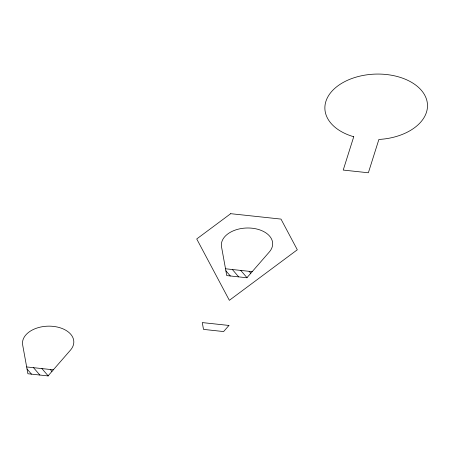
<?xml version="1.0" encoding="UTF-8"?>
<svg xmlns="http://www.w3.org/2000/svg" width="450" height="450" viewBox="0 0 450 450"><rect width="100%" height="100%" fill="white"/><g stroke="black" fill="none" stroke-linecap="round" stroke-linejoin="round"><path stroke-width="0.67" d="M48.021 375.919L70.498 350.094A25.667 16.363 -2.1 0 0 53.258 326.374A25.667 16.363 -2.1 0 0 22.663 344.947L27.9 373.753L48.234 375.941L41.889 368.578M246.876 277.757L269.359 251.933A25.667 16.363 -2.1 0 0 252.112 228.212A25.667 16.363 -2.1 0 0 221.524 246.786L226.761 275.591L247.089 277.779L240.75 270.416M225.523 268.779L252.197 271.648M26.662 366.941L53.336 369.81M249.131 271.316L250.796 273.251M232.363 269.511L238.708 276.874M225.894 270.832L230.327 275.974M50.271 369.478L51.941 371.413M33.508 367.673L39.848 375.036M27.039 368.994L31.466 374.136M353.739 136.738L343.221 170.072L368.364 172.778L378.889 139.438L379.356 139.421A51.339 32.726 -2.1 0 0 423.231 92.717A51.339 32.726 -2.1 0 0 340.836 83.852A51.339 32.726 -2.1 0 0 353.317 136.62L353.739 136.738M228.943 325.451L223.622 331.56L203.507 329.394L202.269 322.582L228.943 325.451M230.698 213.683L196.723 238.956L229.354 300.324L297.309 249.778L280.991 219.094L230.698 213.683"/></g></svg>
